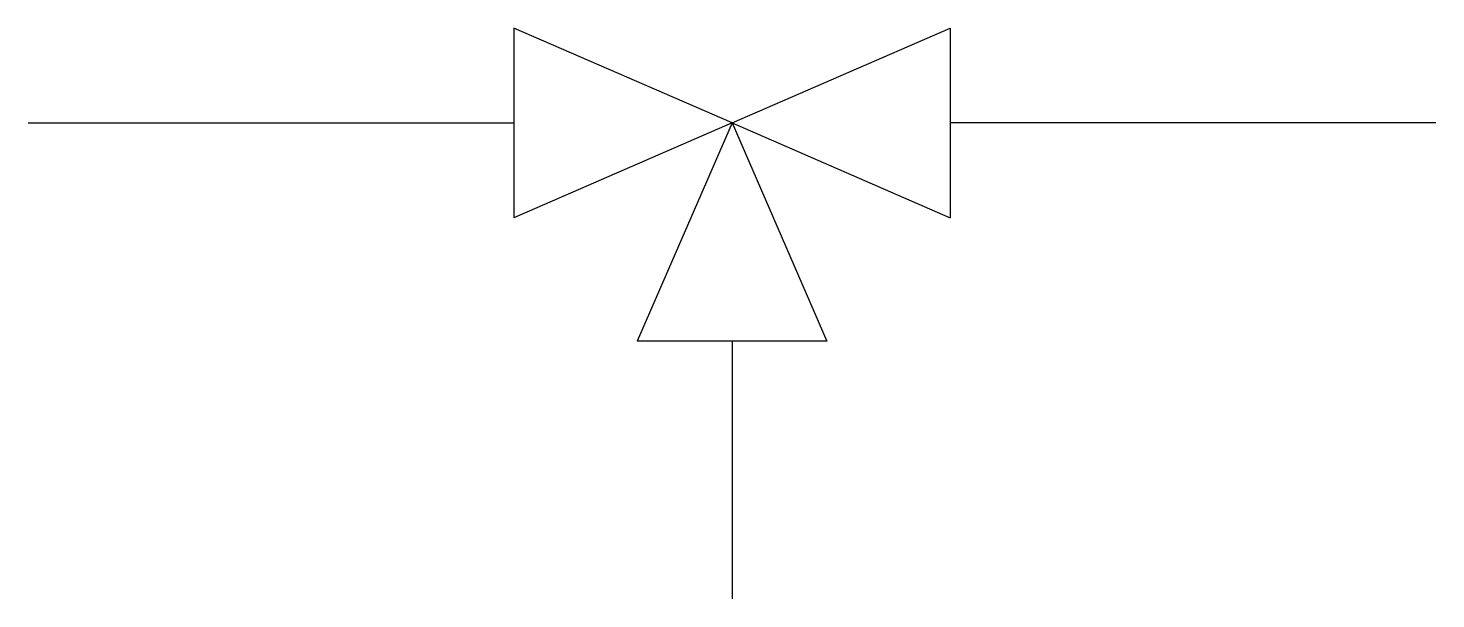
# Model space of a CAD drawing. Header units: metres. Extents: x 66152 to 68839, y -109524 to -108436.
import ezdxf

# ---------------------------------------------------------------- set-up
doc = ezdxf.new("R2010")
doc.units = ezdxf.units.M
doc.layers.add('DET1', color=1, linetype='Continuous')
doc.layers.add('G', color=3, linetype='Continuous')

msp = doc.modelspace()

# ---------------------------------------------------------------- linework, layer by layer
at = {"layer": 'DET1'}
for p, q in [((67495.8, -108616.9), (67079.37, -108436.16)), ((67079.37, -108436.16), (67079.37, -108797.64)), ((67495.8, -108616.9), (67912.22, -108436.16)), ((67912.22, -108436.16), (67912.22, -108797.64)), ((67495.8, -108616.9), (67079.37, -108797.64)), ((67495.8, -108616.9), (67315.06, -109033.32)), ((67495.8, -108616.9), (67912.22, -108797.64)), ((67495.8, -108616.9), (67676.54, -109033.32)), ((67676.54, -109033.32), (67315.06, -109033.32)), ((67495.8, -109033.32), (67495.8, -109524.46))]:
    msp.add_line(p, q, dxfattribs=at)
at = {"layer": 'G'}
for p, q in [((66152.34, -108616.9), (67079.37, -108616.9)), ((68839.26, -108616.9), (67912.22, -108616.9))]:
    msp.add_line(p, q, dxfattribs=at)

doc.saveas('drawing.dxf')
